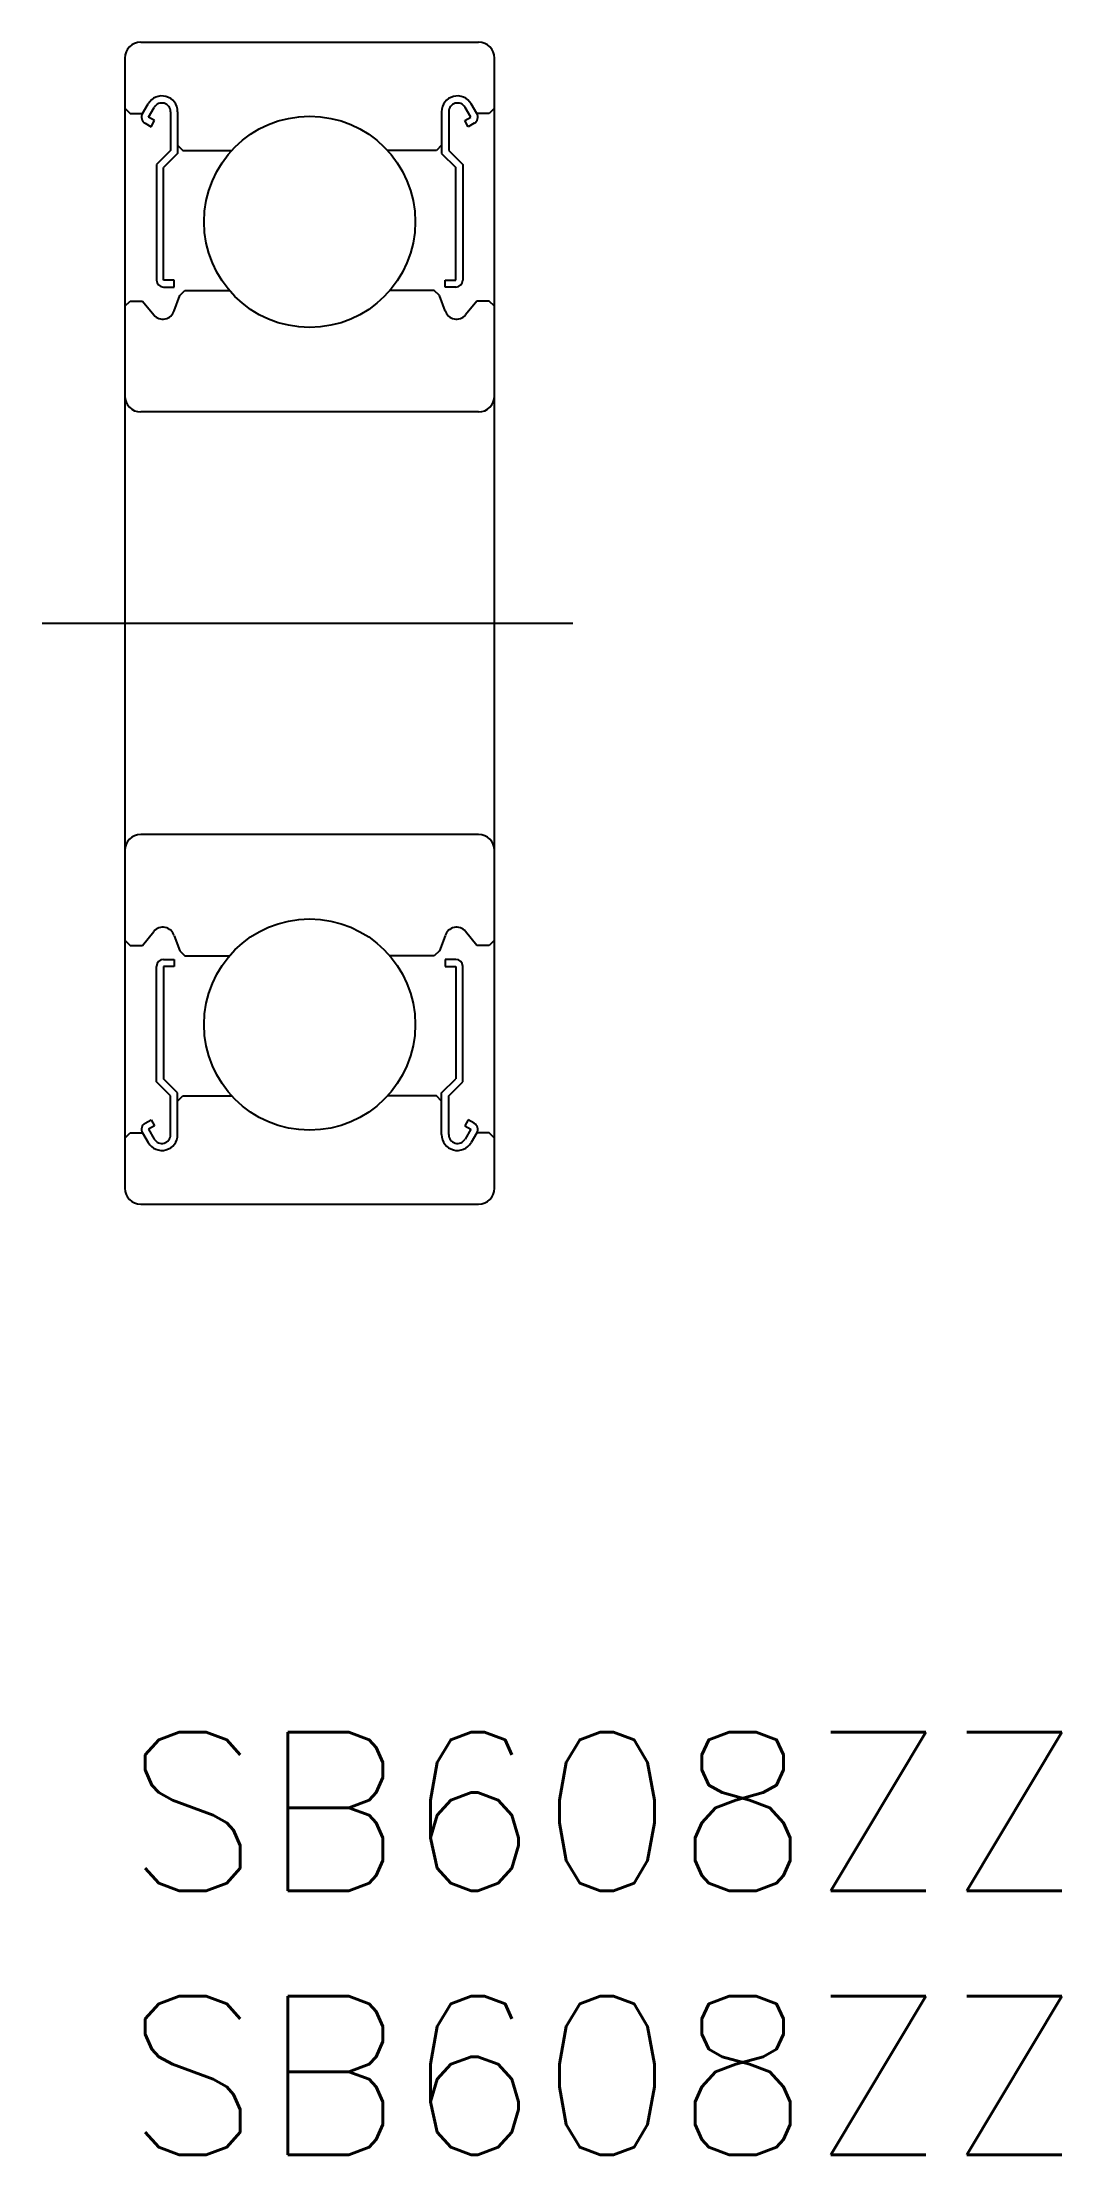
# Model space of a CAD drawing. Extents: x -1.6 to 17.7, y -8 to 32.
import ezdxf

# ---------------------------------------------------------------- set-up
doc = ezdxf.new("R2010")
doc.units = 0
doc.header["$LTSCALE"] = 0.5
doc.linetypes.add('CENTER', pattern=[50.8, 31.75, -6.35, 6.35, -6.35])
for name, color, linetype in [('MSM_CENTER', 1, 'CENTER'), ('MSM_CONTINUOUS', 7, 'CONTINUOUS'), ('MSM_PART_NUMBER', 7, 'CONTINUOUS')]:
    doc.layers.add(name, color=color, linetype=linetype)
doc.styles.get("Standard").update_dxf_attribs({"font": 'txt.shx', "height": 1, "bigfont": 'bigfont.shx'})

# ---------------------------------------------------------------- blocks, each defined once
blk = doc.blocks.new('*U6')
at = {"layer": 'MSM_PART_NUMBER'}
blk.add_text('SB608ZZ', height=3, dxfattribs=at).set_placement((0, -3))
blk = doc.blocks.new('*U7')
at = {"layer": 'MSM_PART_NUMBER'}
blk.add_text('SB608ZZ', height=3, dxfattribs=at).set_placement((0, -8))

msp = doc.modelspace()

# ---------------------------------------------------------------- linework, layer by layer
at = {"layer": 'MSM_CENTER'}
msp.add_line((-1.564, 21), (8.487, 21), dxfattribs=at)
at = {"layer": 'MSM_CONTINUOUS'}
for p, q in [((0, 31.7), (0, 10.3)), ((0.3, 32), (6.7, 32)), ((7, 10.3), (7, 31.7)), ((0.333, 30.65), (0.442, 30.834)), ((6.667, 30.65), (6.558, 30.834)), ((0, 30.75), (0.1, 30.65)), ((0.1, 30.65), (0.333, 30.65)), ((0.382, 30.468), (0.498, 30.401)), ((0.449, 30.583), (0.558, 30.767)), ((0.564, 30.517), (0.449, 30.583)), ((0.498, 30.401), (0.564, 30.517)), ((0.867, 30.684), (0.867, 29.95)), ((1, 30.684), (1, 29.895)), ((6, 30.684), (6, 29.895)), ((6.133, 30.684), (6.133, 29.95)), ((6.436, 30.517), (6.551, 30.583)), ((6.502, 30.401), (6.436, 30.517)), ((6.551, 30.583), (6.442, 30.767)), ((6.618, 30.468), (6.502, 30.401)), ((6.9, 30.65), (6.667, 30.65)), ((7, 30.75), (6.9, 30.65)), ((1, 30.05), (1.1, 29.95)), ((6, 30.05), (5.9, 29.95)), ((0.867, 29.95), (0.6, 29.683)), ((0.6, 29.683), (0.6, 27.498)), ((1, 29.895), (0.733, 29.628)), ((0.733, 27.498), (0.733, 29.628)), ((1.1, 29.95), (2.024, 29.95)), ((5.9, 29.95), (4.976, 29.95)), ((6, 29.895), (6.267, 29.628)), ((6.133, 29.95), (6.4, 29.683)), ((6.267, 27.498), (6.267, 29.628)), ((6.4, 29.683), (6.4, 27.498)), ((0.933, 27.498), (0.733, 27.498)), ((0.733, 27.365), (0.933, 27.365)), ((0.933, 27.365), (0.933, 27.498)), ((0.933, 26.917), (1.039, 27.206)), ((1.039, 27.206), (1.139, 27.3)), ((1.139, 27.3), (1.98, 27.3)), ((5.861, 27.3), (5.02, 27.3)), ((5.961, 27.206), (5.861, 27.3)), ((6.067, 26.917), (5.961, 27.206)), ((6.067, 27.498), (6.267, 27.498)), ((6.067, 27.365), (6.067, 27.498)), ((6.267, 27.365), (6.067, 27.365)), ((0, 27), (0.1, 27.1)), ((0.1, 27.1), (0.333, 27.1)), ((0.333, 27.1), (0.548, 26.838)), ((6.667, 27.1), (6.452, 26.838)), ((6.9, 27.1), (6.667, 27.1)), ((7, 27), (6.9, 27.1)), ((6.7, 25), (0.3, 25)), ((6.7, 17), (0.3, 17)), ((7, 15.65), (7, 15.65)), ((0, 15), (0.1, 14.9)), ((0.1, 14.9), (0.333, 14.9)), ((0.333, 14.9), (0.548, 15.162)), ((0.933, 15.083), (1.039, 14.794)), ((6.067, 15.083), (5.961, 14.794)), ((6.667, 14.9), (6.452, 15.162)), ((6.9, 14.9), (6.667, 14.9)), ((7, 15), (6.9, 14.9)), ((0.6, 12.317), (0.6, 14.502)), ((0.733, 14.635), (0.933, 14.635)), ((0.733, 14.502), (0.733, 12.372)), ((0.933, 14.502), (0.733, 14.502)), ((0.933, 14.635), (0.933, 14.502)), ((1.039, 14.794), (1.139, 14.7)), ((1.139, 14.7), (1.98, 14.7)), ((5.861, 14.7), (5.02, 14.7)), ((5.961, 14.794), (5.861, 14.7)), ((6.267, 14.635), (6.067, 14.635)), ((6.067, 14.635), (6.067, 14.502)), ((6.067, 14.502), (6.267, 14.502)), ((6.267, 14.502), (6.267, 12.372)), ((6.4, 12.317), (6.4, 14.502)), ((7, 12.975), (7, 12.975)), ((0.867, 12.05), (0.6, 12.317)), ((1, 12.105), (0.733, 12.372)), ((0.867, 11.316), (0.867, 12.05)), ((1, 11.316), (1, 12.105)), ((1, 11.95), (1.1, 12.05)), ((1.1, 12.05), (2.024, 12.05)), ((5.9, 12.05), (4.976, 12.05)), ((6, 11.95), (5.9, 12.05)), ((6, 12.105), (6.267, 12.372)), ((6, 11.316), (6, 12.105)), ((6.133, 12.05), (6.4, 12.317)), ((6.133, 11.316), (6.133, 12.05)), ((0, 11.25), (0.1, 11.35)), ((0.1, 11.35), (0.333, 11.35)), ((0.333, 11.35), (0.442, 11.166)), ((0.382, 11.532), (0.498, 11.599)), ((0.564, 11.483), (0.449, 11.417)), ((0.449, 11.417), (0.558, 11.233)), ((0.498, 11.599), (0.564, 11.483)), ((6.502, 11.599), (6.436, 11.483)), ((6.436, 11.483), (6.551, 11.417)), ((6.551, 11.417), (6.442, 11.233)), ((6.618, 11.532), (6.502, 11.599)), ((6.667, 11.35), (6.558, 11.166)), ((6.9, 11.35), (6.667, 11.35)), ((7, 11.25), (6.9, 11.35)), ((0.3, 10), (6.7, 10))]:
    msp.add_line(p, q, dxfattribs=at)
for centre in [(3.5, 28.6), (3.5, 13.4)]:
    msp.add_circle(centre, 2, dxfattribs=at)
for centre, radius, start, end in [((0.3, 31.7), 0.3, 90, 180), ((6.7, 31.7), 0.3, 0, 90), ((0.701, 30.684), 0.299, 0, 150.0002), ((0.701, 30.684), 0.166, 0, 150.0044), ((6.299, 30.684), 0.299, 29.9998, 180), ((6.299, 30.684), 0.166, 29.9956, 180), ((0.449, 30.583), 0.133, 149.9969, 240.0013), ((6.551, 30.583), 0.133, 299.9987, 30.0031), ((0.733, 27.498), 0.133, 180.0001, 270), ((6.267, 27.498), 0.133, 270, 359.9999), ((0.719, 26.981), 0.224, 220.001, 343.1517), ((6.281, 26.981), 0.224, 196.8483, 319.999), ((0.3, 25.3), 0.3, 180, 270), ((6.7, 25.3), 0.3, 270, 0), ((0.3, 16.7), 0.3, 90, 180), ((6.7, 16.7), 0.3, 0, 90), ((0.719, 15.019), 0.224, 16.8483, 139.999), ((6.281, 15.019), 0.224, 40.001, 163.1517), ((0.733, 14.502), 0.133, 90, 179.9999), ((6.267, 14.502), 0.133, 0.0001, 90), ((0.449, 11.417), 0.133, 119.9987, 210.0031), ((0.701, 11.316), 0.299, 209.9998, 0), ((0.701, 11.316), 0.166, 209.9956, 0), ((6.299, 11.316), 0.299, 180, 330.0002), ((6.299, 11.316), 0.166, 180, 330.0044), ((6.551, 11.417), 0.133, 329.9969, 60.0013), ((0.3, 10.3), 0.3, 180, 270), ((6.7, 10.3), 0.3, 270, 0)]:
    msp.add_arc(centre, radius, start, end, dxfattribs=at)

# ---------------------------------------------------------------- block references
for name in ['*U6', '*U7']:
    msp.add_blockref(name, (0, 0), dxfattribs=at)

doc.saveas('drawing.dxf')
